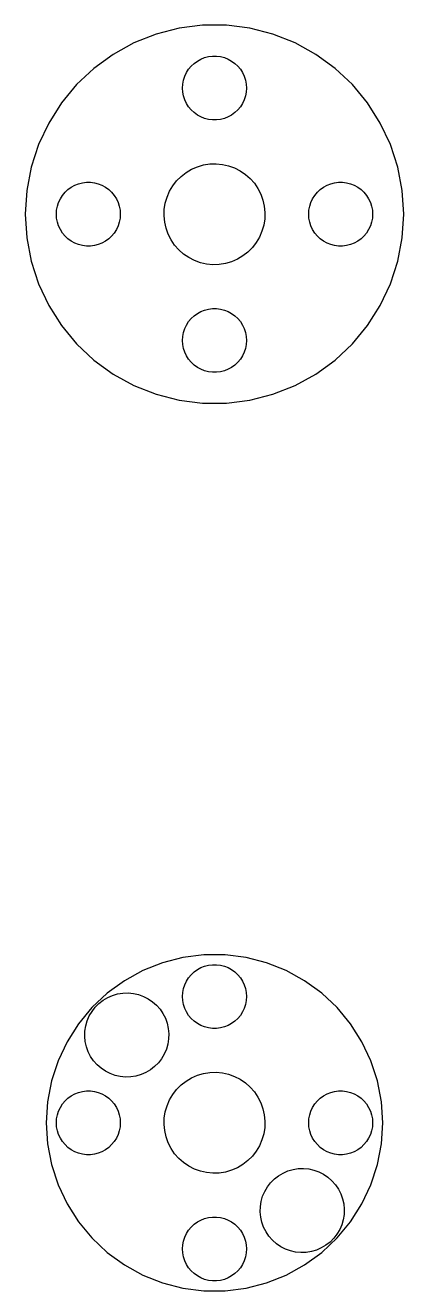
# Model space of a CAD drawing. Header units: metres. Extents: x -11 to 11, y -10 to 173.
# Drawn here: x -11.2 to 11.2, y 98 to 173.2 of the extents above; entities that cross this region are included whole.
import ezdxf

# ---------------------------------------------------------------- set-up
doc = ezdxf.new("R2010")
doc.units = ezdxf.units.M

msp = doc.modelspace()

# ---------------------------------------------------------------- linework, layer by layer
for p, q in [((-2.10803, 173.051), (-3.47644, 172.699)), ((-0.70639, 173.228), (-2.10803, 173.051)), ((0.70639, 173.228), (-0.70639, 173.228)), ((2.10803, 173.051), (0.70639, 173.228)), ((3.47644, 172.699), (2.10803, 173.051)), ((-3.47644, 172.699), (-4.79001, 172.179)), ((4.79001, 172.179), (3.47644, 172.699)), ((-6.02805, 171.499), (-7.17101, 170.668)), ((-4.79001, 172.179), (-6.02805, 171.499)), ((6.02805, 171.499), (4.79001, 172.179)), ((7.17101, 170.668), (6.02805, 171.499)), ((-1.53712, 170.617), (-1.38504, 170.801)), ((-1.38504, 170.801), (-1.21111, 170.964)), ((-1.21111, 170.964), (-1.01807, 171.104)), ((-1.01807, 171.104), (-0.808975, 171.219)), ((-0.808975, 171.219), (-0.587128, 171.307)), ((-0.587128, 171.307), (-0.356018, 171.366)), ((-0.356018, 171.366), (-0.119293, 171.396)), ((-0.119293, 171.396), (0.119293, 171.396)), ((0.119293, 171.396), (0.356018, 171.366)), ((0.356018, 171.366), (0.587128, 171.307)), ((0.587128, 171.307), (0.808975, 171.219)), ((0.808975, 171.219), (1.01807, 171.104)), ((1.01807, 171.104), (1.21111, 170.964)), ((1.21111, 170.964), (1.38504, 170.801)), ((1.38504, 170.801), (1.53712, 170.617)), ((-7.17101, 170.668), (-8.20088, 169.701)), ((-1.88501, 169.738), (-1.8403, 169.973)), ((-1.8403, 169.973), (-1.76657, 170.199)), ((-1.76657, 170.199), (-1.66498, 170.415)), ((-1.66498, 170.415), (-1.53712, 170.617)), ((1.53712, 170.617), (1.66498, 170.415)), ((1.66498, 170.415), (1.76657, 170.199)), ((1.76657, 170.199), (1.8403, 169.973)), ((1.8403, 169.973), (1.88501, 169.738)), ((8.20088, 169.701), (7.17101, 170.668)), ((-8.20088, 169.701), (-9.10144, 168.613)), ((-1.89999, 169.5), (-1.88501, 169.738)), ((-1.88501, 169.262), (-1.89999, 169.5)), ((-1.8403, 169.027), (-1.88501, 169.262)), ((1.88501, 169.262), (1.8403, 169.027)), ((1.88501, 169.738), (1.89999, 169.5)), ((1.89999, 169.5), (1.88501, 169.262)), ((9.10144, 168.613), (8.20088, 169.701)), ((-9.10144, 168.613), (-9.85844, 167.42)), ((-1.76657, 168.801), (-1.8403, 169.027)), ((-1.66498, 168.585), (-1.76657, 168.801)), ((-1.53712, 168.383), (-1.66498, 168.585)), ((1.66498, 168.585), (1.53712, 168.383)), ((1.76657, 168.801), (1.66498, 168.585)), ((1.8403, 169.027), (1.76657, 168.801)), ((9.85844, 167.42), (9.10144, 168.613)), ((-1.38504, 168.199), (-1.53712, 168.383)), ((-1.21111, 168.036), (-1.38504, 168.199)), ((-1.01807, 167.896), (-1.21111, 168.036)), ((-0.808975, 167.781), (-1.01807, 167.896)), ((-0.587128, 167.693), (-0.808975, 167.781)), ((0.808975, 167.781), (0.587128, 167.693)), ((1.01807, 167.896), (0.808975, 167.781)), ((1.21111, 168.036), (1.01807, 167.896)), ((1.38504, 168.199), (1.21111, 168.036)), ((1.53712, 168.383), (1.38504, 168.199)), ((-9.85844, 167.42), (-10.46, 166.141)), ((-0.356018, 167.634), (-0.587128, 167.693)), ((-0.119293, 167.604), (-0.356018, 167.634)), ((0.119293, 167.604), (-0.119293, 167.604)), ((0.356018, 167.634), (0.119293, 167.604)), ((0.587128, 167.693), (0.356018, 167.634)), ((10.46, 166.141), (9.85844, 167.42)), ((-10.46, 166.141), (-10.8965, 164.798)), ((10.8965, 164.798), (10.46, 166.141)), ((-10.8965, 164.798), (-11.1613, 163.41)), ((-1.36197, 164.673), (-1.0162, 164.823)), ((-1.0162, 164.823), (-0.654419, 164.928)), ((-0.654419, 164.928), (-0.282318, 164.987)), ((-0.282318, 164.987), (0.094223, 164.999)), ((0.094223, 164.999), (0.469299, 164.963)), ((0.469299, 164.963), (0.83696, 164.881)), ((0.83696, 164.881), (1.19144, 164.753)), ((1.19144, 164.753), (1.52711, 164.582)), ((11.1613, 163.41), (10.8965, 164.798)), ((-2.48123, 163.686), (-2.25032, 163.984)), ((-2.25032, 163.984), (-1.98393, 164.25)), ((-1.98393, 164.25), (-1.68625, 164.481)), ((-1.68625, 164.481), (-1.36197, 164.673)), ((1.52711, 164.582), (1.83871, 164.37)), ((1.83871, 164.37), (2.12131, 164.121)), ((2.12131, 164.121), (2.37045, 163.839)), ((-11.1613, 163.41), (-11.25, 162)), ((-9.03712, 163.117), (-8.88504, 163.301)), ((-8.88504, 163.301), (-8.71111, 163.464)), ((-8.71111, 163.464), (-8.51807, 163.604)), ((-8.51807, 163.604), (-8.30898, 163.719)), ((-8.30898, 163.719), (-8.08713, 163.807)), ((-8.08713, 163.807), (-7.85602, 163.866)), ((-7.85602, 163.866), (-7.61929, 163.896)), ((-7.61929, 163.896), (-7.38069, 163.896)), ((-7.38069, 163.896), (-7.14397, 163.866)), ((-7.14397, 163.866), (-6.91286, 163.807)), ((-6.91286, 163.807), (-6.69101, 163.719)), ((-6.69101, 163.719), (-6.48192, 163.604)), ((-6.48192, 163.604), (-6.28888, 163.464)), ((-6.28888, 163.464), (-6.11494, 163.301)), ((-6.11494, 163.301), (-5.96286, 163.117)), ((-2.82263, 163.016), (-2.673, 163.362)), ((-2.673, 163.362), (-2.48123, 163.686)), ((2.37045, 163.839), (2.58221, 163.527)), ((2.58221, 163.527), (2.75325, 163.191)), ((5.96286, 163.117), (6.11494, 163.301)), ((6.11494, 163.301), (6.28888, 163.464)), ((6.28888, 163.464), (6.48192, 163.604)), ((6.48192, 163.604), (6.69101, 163.719)), ((6.69101, 163.719), (6.91286, 163.807)), ((6.91286, 163.807), (7.14397, 163.866)), ((7.14397, 163.866), (7.38069, 163.896)), ((7.38069, 163.896), (7.61929, 163.896)), ((7.61929, 163.896), (7.85602, 163.866)), ((7.85602, 163.866), (8.08713, 163.807)), ((8.08713, 163.807), (8.30898, 163.719)), ((8.30898, 163.719), (8.51807, 163.604)), ((8.51807, 163.604), (8.71111, 163.464)), ((8.71111, 163.464), (8.88504, 163.301)), ((8.88504, 163.301), (9.03712, 163.117)), ((11.25, 162), (11.1613, 163.41)), ((-9.38501, 162.238), (-9.3403, 162.473)), ((-9.3403, 162.473), (-9.26657, 162.699)), ((-9.26657, 162.699), (-9.16498, 162.915)), ((-9.16498, 162.915), (-9.03712, 163.117)), ((-5.96286, 163.117), (-5.83501, 162.915)), ((-5.83501, 162.915), (-5.73341, 162.699)), ((-5.73341, 162.699), (-5.65968, 162.473)), ((-5.65968, 162.473), (-5.61497, 162.238)), ((-2.98668, 162.282), (-2.92773, 162.654)), ((-2.92773, 162.654), (-2.82263, 163.016)), ((2.75325, 163.191), (2.88087, 162.837)), ((2.88087, 162.837), (2.96306, 162.469)), ((2.96306, 162.469), (2.9985, 162.094)), ((5.61497, 162.238), (5.65968, 162.473)), ((5.65968, 162.473), (5.73341, 162.699)), ((5.73341, 162.699), (5.83501, 162.915)), ((5.83501, 162.915), (5.96286, 163.117)), ((9.03712, 163.117), (9.16498, 162.915)), ((9.16498, 162.915), (9.26657, 162.699)), ((9.26657, 162.699), (9.3403, 162.473)), ((9.3403, 162.473), (9.38501, 162.238)), ((-11.25, 162), (-11.1613, 160.59)), ((-9.39999, 162), (-9.38501, 162.238)), ((-9.38501, 161.762), (-9.39999, 162)), ((-9.3403, 161.527), (-9.38501, 161.762)), ((-5.61497, 161.762), (-5.65968, 161.527)), ((-5.61497, 162.238), (-5.59999, 162)), ((-5.59999, 162), (-5.61497, 161.762)), ((-2.9985, 161.906), (-2.98668, 162.282)), ((-2.96306, 161.531), (-2.9985, 161.906)), ((2.98668, 161.718), (2.92773, 161.346)), ((2.9985, 162.094), (2.98668, 161.718)), ((5.59999, 162), (5.61497, 162.238)), ((5.61497, 161.762), (5.59999, 162)), ((5.65968, 161.527), (5.61497, 161.762)), ((9.38501, 161.762), (9.3403, 161.527)), ((9.38501, 162.238), (9.39999, 162)), ((9.39999, 162), (9.38501, 161.762)), ((11.1613, 160.59), (11.25, 162)), ((-9.26657, 161.301), (-9.3403, 161.527)), ((-9.16498, 161.085), (-9.26657, 161.301)), ((-9.03712, 160.883), (-9.16498, 161.085)), ((-5.83501, 161.085), (-5.96286, 160.883)), ((-5.73341, 161.301), (-5.83501, 161.085)), ((-5.65968, 161.527), (-5.73341, 161.301)), ((-2.88087, 161.163), (-2.96306, 161.531)), ((-2.75325, 160.809), (-2.88087, 161.163)), ((2.82263, 160.984), (2.673, 160.638)), ((2.92773, 161.346), (2.82263, 160.984)), ((5.73341, 161.301), (5.65968, 161.527)), ((5.83501, 161.085), (5.73341, 161.301)), ((5.96286, 160.883), (5.83501, 161.085)), ((9.16498, 161.085), (9.03712, 160.883)), ((9.26657, 161.301), (9.16498, 161.085)), ((9.3403, 161.527), (9.26657, 161.301)), ((-11.1613, 160.59), (-10.8965, 159.202)), ((-8.88504, 160.699), (-9.03712, 160.883)), ((-8.71111, 160.536), (-8.88504, 160.699)), ((-8.51807, 160.396), (-8.71111, 160.536)), ((-8.30898, 160.281), (-8.51807, 160.396)), ((-8.08713, 160.193), (-8.30898, 160.281)), ((-6.69101, 160.281), (-6.91286, 160.193)), ((-6.48192, 160.396), (-6.69101, 160.281)), ((-6.28888, 160.536), (-6.48192, 160.396)), ((-6.11494, 160.699), (-6.28888, 160.536)), ((-5.96286, 160.883), (-6.11494, 160.699)), ((-2.58221, 160.473), (-2.75325, 160.809)), ((-2.37045, 160.161), (-2.58221, 160.473)), ((2.48123, 160.314), (2.25032, 160.016)), ((2.673, 160.638), (2.48123, 160.314)), ((6.11494, 160.699), (5.96286, 160.883)), ((6.28888, 160.536), (6.11494, 160.699)), ((6.48192, 160.396), (6.28888, 160.536)), ((6.69101, 160.281), (6.48192, 160.396)), ((6.91286, 160.193), (6.69101, 160.281)), ((8.30898, 160.281), (8.08713, 160.193)), ((8.51807, 160.396), (8.30898, 160.281)), ((8.71111, 160.536), (8.51807, 160.396)), ((8.88504, 160.699), (8.71111, 160.536)), ((9.03712, 160.883), (8.88504, 160.699)), ((10.8965, 159.202), (11.1613, 160.59)), ((-7.85602, 160.134), (-8.08713, 160.193)), ((-7.61929, 160.104), (-7.85602, 160.134)), ((-7.38069, 160.104), (-7.61929, 160.104)), ((-7.14397, 160.134), (-7.38069, 160.104)), ((-6.91286, 160.193), (-7.14397, 160.134)), ((-2.12131, 159.879), (-2.37045, 160.161)), ((-1.83871, 159.63), (-2.12131, 159.879)), ((-1.52711, 159.418), (-1.83871, 159.63)), ((1.68625, 159.519), (1.36197, 159.327)), ((1.98393, 159.75), (1.68625, 159.519)), ((2.25032, 160.016), (1.98393, 159.75)), ((7.14397, 160.134), (6.91286, 160.193)), ((7.38069, 160.104), (7.14397, 160.134)), ((7.61929, 160.104), (7.38069, 160.104)), ((7.85602, 160.134), (7.61929, 160.104)), ((8.08713, 160.193), (7.85602, 160.134)), ((-10.8965, 159.202), (-10.46, 157.859)), ((-1.19144, 159.247), (-1.52711, 159.418)), ((-0.83696, 159.119), (-1.19144, 159.247)), ((-0.469299, 159.037), (-0.83696, 159.119)), ((-0.094223, 159.001), (-0.469299, 159.037)), ((0.282318, 159.013), (-0.094223, 159.001)), ((0.654419, 159.072), (0.282318, 159.013)), ((1.0162, 159.177), (0.654419, 159.072)), ((1.36197, 159.327), (1.0162, 159.177)), ((10.46, 157.859), (10.8965, 159.202)), ((-10.46, 157.859), (-9.85844, 156.58)), ((9.85844, 156.58), (10.46, 157.859)), ((-9.85844, 156.58), (-9.10144, 155.387)), ((9.10144, 155.387), (9.85844, 156.58)), ((-1.53712, 155.617), (-1.38504, 155.801)), ((-1.38504, 155.801), (-1.21111, 155.964)), ((-1.21111, 155.964), (-1.01807, 156.104)), ((-1.01807, 156.104), (-0.808975, 156.219)), ((-0.808975, 156.219), (-0.587128, 156.307)), ((-0.587128, 156.307), (-0.356018, 156.366)), ((-0.356018, 156.366), (-0.119293, 156.396)), ((-0.119293, 156.396), (0.119293, 156.396)), ((0.119293, 156.396), (0.356018, 156.366)), ((0.356018, 156.366), (0.587128, 156.307)), ((0.587128, 156.307), (0.808975, 156.219)), ((0.808975, 156.219), (1.01807, 156.104)), ((1.01807, 156.104), (1.21111, 155.964)), ((1.21111, 155.964), (1.38504, 155.801)), ((1.38504, 155.801), (1.53712, 155.617)), ((-9.10144, 155.387), (-8.20088, 154.299)), ((-1.88501, 154.738), (-1.8403, 154.973)), ((-1.8403, 154.973), (-1.76657, 155.199)), ((-1.76657, 155.199), (-1.66498, 155.415)), ((-1.66498, 155.415), (-1.53712, 155.617)), ((1.53712, 155.617), (1.66498, 155.415)), ((1.66498, 155.415), (1.76657, 155.199)), ((1.76657, 155.199), (1.8403, 154.973)), ((1.8403, 154.973), (1.88501, 154.738)), ((8.20088, 154.299), (9.10144, 155.387)), ((-8.20088, 154.299), (-7.17101, 153.332)), ((-1.89999, 154.5), (-1.88501, 154.738)), ((-1.88501, 154.262), (-1.89999, 154.5)), ((-1.8403, 154.027), (-1.88501, 154.262)), ((1.88501, 154.262), (1.8403, 154.027)), ((1.88501, 154.738), (1.89999, 154.5)), ((1.89999, 154.5), (1.88501, 154.262)), ((7.17101, 153.332), (8.20088, 154.299)), ((-1.76657, 153.801), (-1.8403, 154.027)), ((-1.66498, 153.585), (-1.76657, 153.801)), ((-1.53712, 153.383), (-1.66498, 153.585)), ((1.66498, 153.585), (1.53712, 153.383)), ((1.76657, 153.801), (1.66498, 153.585)), ((1.8403, 154.027), (1.76657, 153.801)), ((-7.17101, 153.332), (-6.02805, 152.501)), ((-1.38504, 153.199), (-1.53712, 153.383)), ((-1.21111, 153.036), (-1.38504, 153.199)), ((-1.01807, 152.896), (-1.21111, 153.036)), ((-0.808975, 152.781), (-1.01807, 152.896)), ((-0.587128, 152.693), (-0.808975, 152.781)), ((-0.356018, 152.634), (-0.587128, 152.693)), ((0.587128, 152.693), (0.356018, 152.634)), ((0.808975, 152.781), (0.587128, 152.693)), ((1.01807, 152.896), (0.808975, 152.781)), ((1.21111, 153.036), (1.01807, 152.896)), ((1.38504, 153.199), (1.21111, 153.036)), ((1.53712, 153.383), (1.38504, 153.199)), ((6.02805, 152.501), (7.17101, 153.332)), ((-6.02805, 152.501), (-4.79001, 151.821)), ((-0.119293, 152.604), (-0.356018, 152.634)), ((0.119293, 152.604), (-0.119293, 152.604)), ((0.356018, 152.634), (0.119293, 152.604)), ((4.79001, 151.821), (6.02805, 152.501)), ((-4.79001, 151.821), (-3.47644, 151.301)), ((-3.47644, 151.301), (-2.10803, 150.949)), ((2.10803, 150.949), (3.47644, 151.301)), ((3.47644, 151.301), (4.79001, 151.821)), ((-2.10803, 150.949), (-0.70639, 150.772)), ((-0.70639, 150.772), (0.70639, 150.772)), ((0.70639, 150.772), (2.10803, 150.949)), ((-3.09016, 117.511), (-4.25778, 117.048)), ((-1.87381, 117.823), (-3.09016, 117.511)), ((-0.627899, 117.98), (-1.87381, 117.823)), ((0.627899, 117.98), (-0.627899, 117.98)), ((-0.587128, 117.307), (-0.356018, 117.366)), ((-0.356018, 117.366), (-0.119293, 117.396)), ((-0.119293, 117.396), (0.119293, 117.396)), ((0.119293, 117.396), (0.356018, 117.366)), ((0.356018, 117.366), (0.587128, 117.307)), ((1.87381, 117.823), (0.627899, 117.98)), ((3.09016, 117.511), (1.87381, 117.823)), ((4.25778, 117.048), (3.09016, 117.511)), ((-4.25778, 117.048), (-5.35826, 116.443)), ((-1.66498, 116.415), (-1.53712, 116.617)), ((-1.53712, 116.617), (-1.38504, 116.801)), ((-1.38504, 116.801), (-1.21111, 116.964)), ((-1.21111, 116.964), (-1.01807, 117.104)), ((-1.01807, 117.104), (-0.808975, 117.219)), ((-0.808975, 117.219), (-0.587128, 117.307)), ((0.587128, 117.307), (0.808975, 117.219)), ((0.808975, 117.219), (1.01807, 117.104)), ((1.01807, 117.104), (1.21111, 116.964)), ((1.21111, 116.964), (1.38504, 116.801)), ((1.38504, 116.801), (1.53712, 116.617)), ((1.53712, 116.617), (1.66498, 116.415)), ((5.35826, 116.443), (4.25778, 117.048)), ((-5.35826, 116.443), (-6.37424, 115.705)), ((-1.88501, 115.738), (-1.8403, 115.973)), ((-1.8403, 115.973), (-1.76657, 116.199)), ((-1.76657, 116.199), (-1.66498, 116.415)), ((1.66498, 116.415), (1.76657, 116.199)), ((1.76657, 116.199), (1.8403, 115.973)), ((1.8403, 115.973), (1.88501, 115.738)), ((6.37424, 115.705), (5.35826, 116.443)), ((-6.37424, 115.705), (-7.28967, 114.845)), ((-7.09018, 114.868), (-6.86818, 115.09)), ((-6.86818, 115.09), (-6.62012, 115.283)), ((-6.62012, 115.283), (-6.34988, 115.442)), ((-6.34988, 115.442), (-6.06175, 115.567)), ((-6.06175, 115.567), (-5.76027, 115.655)), ((-5.76027, 115.655), (-5.45018, 115.704)), ((-5.45018, 115.704), (-5.13638, 115.714)), ((-5.13638, 115.714), (-4.82382, 115.684)), ((-4.82382, 115.684), (-4.51743, 115.616)), ((-4.51743, 115.616), (-4.22203, 115.509)), ((-4.22203, 115.509), (-3.94231, 115.367)), ((-3.94231, 115.367), (-3.68263, 115.19)), ((-3.68263, 115.19), (-3.44714, 114.983)), ((-1.89999, 115.5), (-1.88501, 115.738)), ((-1.88501, 115.262), (-1.89999, 115.5)), ((-1.8403, 115.027), (-1.88501, 115.262)), ((1.88501, 115.262), (1.8403, 115.027)), ((1.88501, 115.738), (1.89999, 115.5)), ((1.89999, 115.5), (1.88501, 115.262)), ((7.28967, 114.845), (6.37424, 115.705)), ((-7.28967, 114.845), (-8.09016, 113.878)), ((-7.56711, 114.062), (-7.44241, 114.35)), ((-7.44241, 114.35), (-7.28261, 114.62)), ((-7.28261, 114.62), (-7.09018, 114.868)), ((-3.44714, 114.983), (-3.23952, 114.747)), ((-3.23952, 114.747), (-3.06305, 114.488)), ((-3.06305, 114.488), (-2.92052, 114.208)), ((-1.76657, 114.801), (-1.8403, 115.027)), ((-1.66498, 114.585), (-1.76657, 114.801)), ((-1.53712, 114.383), (-1.66498, 114.585)), ((-1.38504, 114.199), (-1.53712, 114.383)), ((1.53712, 114.383), (1.38504, 114.199)), ((1.66498, 114.585), (1.53712, 114.383)), ((1.76657, 114.801), (1.66498, 114.585)), ((1.8403, 115.027), (1.76657, 114.801)), ((8.09016, 113.878), (7.28967, 114.845)), ((-8.09016, 113.878), (-8.76306, 112.818)), ((-7.70381, 113.45), (-7.65469, 113.76)), ((-7.65469, 113.76), (-7.56711, 114.062)), ((-2.92052, 114.208), (-2.81418, 113.912)), ((-2.81418, 113.912), (-2.74568, 113.606)), ((-2.74568, 113.606), (-2.71614, 113.293)), ((-1.21111, 114.036), (-1.38504, 114.199)), ((-1.01807, 113.896), (-1.21111, 114.036)), ((-0.808975, 113.781), (-1.01807, 113.896)), ((-0.587128, 113.693), (-0.808975, 113.781)), ((-0.356018, 113.634), (-0.587128, 113.693)), ((-0.119293, 113.604), (-0.356018, 113.634)), ((0.119293, 113.604), (-0.119293, 113.604)), ((0.356018, 113.634), (0.119293, 113.604)), ((0.587128, 113.693), (0.356018, 113.634)), ((0.808975, 113.781), (0.587128, 113.693)), ((1.01807, 113.896), (0.808975, 113.781)), ((1.21111, 114.036), (1.01807, 113.896)), ((1.38504, 114.199), (1.21111, 114.036)), ((8.76306, 112.818), (8.09016, 113.878)), ((-8.76306, 112.818), (-9.29776, 111.681)), ((-7.71367, 113.136), (-7.70381, 113.45)), ((-7.68413, 112.824), (-7.71367, 113.136)), ((-7.61565, 112.517), (-7.68413, 112.824)), ((-2.726, 112.98), (-2.77512, 112.67)), ((-2.71614, 113.293), (-2.726, 112.98)), ((9.29776, 111.681), (8.76306, 112.818)), ((-7.50929, 112.222), (-7.61565, 112.517)), ((-7.36676, 111.942), (-7.50929, 112.222)), ((-2.9874, 112.08), (-3.1472, 111.81)), ((-2.8627, 112.368), (-2.9874, 112.08)), ((-2.77512, 112.67), (-2.8627, 112.368)), ((-9.29776, 111.681), (-9.68582, 110.487)), ((-7.19029, 111.683), (-7.36676, 111.942)), ((-6.98267, 111.447), (-7.19029, 111.683)), ((-6.74718, 111.24), (-6.98267, 111.447)), ((-3.56163, 111.34), (-3.80969, 111.147)), ((-3.33963, 111.562), (-3.56163, 111.34)), ((-3.1472, 111.81), (-3.33963, 111.562)), ((9.68582, 110.487), (9.29776, 111.681)), ((-6.4875, 111.063), (-6.74718, 111.24)), ((-6.20778, 110.921), (-6.4875, 111.063)), ((-5.91238, 110.814), (-6.20778, 110.921)), ((-5.60599, 110.746), (-5.91238, 110.814)), ((-5.29343, 110.716), (-5.60599, 110.746)), ((-4.97963, 110.726), (-5.29343, 110.716)), ((-4.66954, 110.775), (-4.97963, 110.726)), ((-4.36806, 110.863), (-4.66954, 110.775)), ((-4.07993, 110.987), (-4.36806, 110.863)), ((-3.80969, 111.147), (-4.07993, 110.987)), ((-1.68625, 110.481), (-1.36197, 110.673)), ((-1.36197, 110.673), (-1.0162, 110.823)), ((-1.0162, 110.823), (-0.654419, 110.928)), ((-0.654419, 110.928), (-0.282318, 110.987)), ((-0.282318, 110.987), (0.094223, 110.999)), ((0.094223, 110.999), (0.469299, 110.963)), ((0.469299, 110.963), (0.83696, 110.881)), ((0.83696, 110.881), (1.19144, 110.753)), ((1.19144, 110.753), (1.52711, 110.582)), ((1.52711, 110.582), (1.83871, 110.37)), ((-9.68582, 110.487), (-9.92114, 109.253)), ((-8.30898, 109.719), (-8.08713, 109.807)), ((-8.08713, 109.807), (-7.85602, 109.866)), ((-7.85602, 109.866), (-7.61929, 109.896)), ((-7.61929, 109.896), (-7.38069, 109.896)), ((-7.38069, 109.896), (-7.14397, 109.866)), ((-7.14397, 109.866), (-6.91286, 109.807)), ((-6.91286, 109.807), (-6.69101, 109.719)), ((-2.48123, 109.686), (-2.25032, 109.984)), ((-2.25032, 109.984), (-1.98393, 110.25)), ((-1.98393, 110.25), (-1.68625, 110.481)), ((1.83871, 110.37), (2.12131, 110.121)), ((2.12131, 110.121), (2.37045, 109.839)), ((2.37045, 109.839), (2.58221, 109.527)), ((6.69101, 109.719), (6.91286, 109.807)), ((6.91286, 109.807), (7.14397, 109.866)), ((7.14397, 109.866), (7.38069, 109.896)), ((7.38069, 109.896), (7.61929, 109.896)), ((7.61929, 109.896), (7.85602, 109.866)), ((7.85602, 109.866), (8.08713, 109.807)), ((8.08713, 109.807), (8.30898, 109.719)), ((9.92114, 109.253), (9.68582, 110.487)), ((-9.92114, 109.253), (-10, 108)), ((-9.16498, 108.915), (-9.03712, 109.117)), ((-9.03712, 109.117), (-8.88504, 109.301)), ((-8.88504, 109.301), (-8.71111, 109.464)), ((-8.71111, 109.464), (-8.51807, 109.604)), ((-8.51807, 109.604), (-8.30898, 109.719)), ((-6.69101, 109.719), (-6.48192, 109.604)), ((-6.48192, 109.604), (-6.28888, 109.464)), ((-6.28888, 109.464), (-6.11494, 109.301)), ((-6.11494, 109.301), (-5.96286, 109.117)), ((-5.96286, 109.117), (-5.83501, 108.915)), ((-2.82263, 109.016), (-2.673, 109.362)), ((-2.673, 109.362), (-2.48123, 109.686)), ((2.58221, 109.527), (2.75325, 109.191)), ((2.75325, 109.191), (2.88087, 108.837)), ((5.83501, 108.915), (5.96286, 109.117)), ((5.96286, 109.117), (6.11494, 109.301)), ((6.11494, 109.301), (6.28888, 109.464)), ((6.28888, 109.464), (6.48192, 109.604)), ((6.48192, 109.604), (6.69101, 109.719)), ((8.30898, 109.719), (8.51807, 109.604)), ((8.51807, 109.604), (8.71111, 109.464)), ((8.71111, 109.464), (8.88504, 109.301)), ((8.88504, 109.301), (9.03712, 109.117)), ((9.03712, 109.117), (9.16498, 108.915)), ((10, 108), (9.92114, 109.253)), ((-9.38501, 108.238), (-9.3403, 108.473)), ((-9.3403, 108.473), (-9.26657, 108.699)), ((-9.26657, 108.699), (-9.16498, 108.915)), ((-5.83501, 108.915), (-5.73341, 108.699)), ((-5.73341, 108.699), (-5.65968, 108.473)), ((-5.65968, 108.473), (-5.61497, 108.238)), ((-2.98668, 108.282), (-2.92773, 108.654)), ((-2.92773, 108.654), (-2.82263, 109.016)), ((2.88087, 108.837), (2.96306, 108.469)), ((2.96306, 108.469), (2.9985, 108.094)), ((5.61497, 108.238), (5.65968, 108.473)), ((5.65968, 108.473), (5.73341, 108.699)), ((5.73341, 108.699), (5.83501, 108.915)), ((9.16498, 108.915), (9.26657, 108.699)), ((9.26657, 108.699), (9.3403, 108.473)), ((9.3403, 108.473), (9.38501, 108.238)), ((-10, 108), (-9.92114, 106.747)), ((-9.39999, 108), (-9.38501, 108.238)), ((-9.38501, 107.762), (-9.39999, 108)), ((-9.3403, 107.527), (-9.38501, 107.762)), ((-5.61497, 107.762), (-5.65968, 107.527)), ((-5.61497, 108.238), (-5.59999, 108)), ((-5.59999, 108), (-5.61497, 107.762)), ((-2.9985, 107.906), (-2.98668, 108.282)), ((-2.96306, 107.531), (-2.9985, 107.906)), ((2.98668, 107.718), (2.92773, 107.346)), ((2.9985, 108.094), (2.98668, 107.718)), ((5.59999, 108), (5.61497, 108.238)), ((5.61497, 107.762), (5.59999, 108)), ((5.65968, 107.527), (5.61497, 107.762)), ((9.38501, 107.762), (9.3403, 107.527)), ((9.38501, 108.238), (9.39999, 108)), ((9.39999, 108), (9.38501, 107.762)), ((9.92114, 106.747), (10, 108)), ((-9.26657, 107.301), (-9.3403, 107.527)), ((-9.16498, 107.085), (-9.26657, 107.301)), ((-9.03712, 106.883), (-9.16498, 107.085)), ((-8.88504, 106.699), (-9.03712, 106.883)), ((-5.96286, 106.883), (-6.11494, 106.699)), ((-5.83501, 107.085), (-5.96286, 106.883)), ((-5.73341, 107.301), (-5.83501, 107.085)), ((-5.65968, 107.527), (-5.73341, 107.301)), ((-2.88087, 107.163), (-2.96306, 107.531)), ((-2.75325, 106.809), (-2.88087, 107.163)), ((-2.58221, 106.473), (-2.75325, 106.809)), ((2.82263, 106.984), (2.673, 106.638)), ((2.92773, 107.346), (2.82263, 106.984)), ((5.73341, 107.301), (5.65968, 107.527)), ((5.83501, 107.085), (5.73341, 107.301)), ((5.96286, 106.883), (5.83501, 107.085)), ((6.11494, 106.699), (5.96286, 106.883)), ((9.03712, 106.883), (8.88504, 106.699)), ((9.16498, 107.085), (9.03712, 106.883)), ((9.26657, 107.301), (9.16498, 107.085)), ((9.3403, 107.527), (9.26657, 107.301)), ((-9.92114, 106.747), (-9.68582, 105.513)), ((-8.71111, 106.536), (-8.88504, 106.699)), ((-8.51807, 106.396), (-8.71111, 106.536)), ((-8.30898, 106.281), (-8.51807, 106.396)), ((-8.08713, 106.193), (-8.30898, 106.281)), ((-7.85602, 106.134), (-8.08713, 106.193)), ((-7.61929, 106.104), (-7.85602, 106.134)), ((-7.38069, 106.104), (-7.61929, 106.104)), ((-7.14397, 106.134), (-7.38069, 106.104)), ((-6.91286, 106.193), (-7.14397, 106.134)), ((-6.69101, 106.281), (-6.91286, 106.193)), ((-6.48192, 106.396), (-6.69101, 106.281)), ((-6.28888, 106.536), (-6.48192, 106.396)), ((-6.11494, 106.699), (-6.28888, 106.536)), ((-2.37045, 106.161), (-2.58221, 106.473)), ((-2.12131, 105.879), (-2.37045, 106.161)), ((2.48123, 106.314), (2.25032, 106.016)), ((2.673, 106.638), (2.48123, 106.314)), ((6.28888, 106.536), (6.11494, 106.699)), ((6.48192, 106.396), (6.28888, 106.536)), ((6.69101, 106.281), (6.48192, 106.396)), ((6.91286, 106.193), (6.69101, 106.281)), ((7.14397, 106.134), (6.91286, 106.193)), ((7.38069, 106.104), (7.14397, 106.134)), ((7.61929, 106.104), (7.38069, 106.104)), ((7.85602, 106.134), (7.61929, 106.104)), ((8.08713, 106.193), (7.85602, 106.134)), ((8.30898, 106.281), (8.08713, 106.193)), ((8.51807, 106.396), (8.30898, 106.281)), ((8.71111, 106.536), (8.51807, 106.396)), ((8.88504, 106.699), (8.71111, 106.536)), ((9.68582, 105.513), (9.92114, 106.747)), ((-9.68582, 105.513), (-9.29776, 104.319)), ((-1.83871, 105.63), (-2.12131, 105.879)), ((-1.52711, 105.418), (-1.83871, 105.63)), ((-1.19144, 105.247), (-1.52711, 105.418)), ((1.36197, 105.327), (1.0162, 105.177)), ((1.68625, 105.519), (1.36197, 105.327)), ((1.98393, 105.75), (1.68625, 105.519)), ((2.25032, 106.016), (1.98393, 105.75)), ((9.29776, 104.319), (9.68582, 105.513)), ((-0.83696, 105.119), (-1.19144, 105.247)), ((-0.469299, 105.037), (-0.83696, 105.119)), ((-0.094223, 105.001), (-0.469299, 105.037)), ((0.282318, 105.013), (-0.094223, 105.001)), ((0.654419, 105.072), (0.282318, 105.013)), ((1.0162, 105.177), (0.654419, 105.072)), ((3.33963, 104.438), (3.56163, 104.66)), ((3.56163, 104.66), (3.80969, 104.853)), ((3.80969, 104.853), (4.07993, 105.013)), ((4.07993, 105.013), (4.36806, 105.137)), ((4.36806, 105.137), (4.66954, 105.225)), ((4.66954, 105.225), (4.97963, 105.274)), ((4.97963, 105.274), (5.29343, 105.284)), ((5.29343, 105.284), (5.60599, 105.254)), ((5.60599, 105.254), (5.91238, 105.186)), ((5.91238, 105.186), (6.20778, 105.079)), ((6.20778, 105.079), (6.4875, 104.937)), ((6.4875, 104.937), (6.74718, 104.76)), ((6.74718, 104.76), (6.98267, 104.553)), ((6.98267, 104.553), (7.19029, 104.317)), ((-9.29776, 104.319), (-8.76306, 103.182)), ((2.8627, 103.632), (2.9874, 103.92)), ((2.9874, 103.92), (3.1472, 104.19)), ((3.1472, 104.19), (3.33963, 104.438)), ((7.19029, 104.317), (7.36676, 104.058)), ((7.36676, 104.058), (7.50929, 103.778)), ((8.76306, 103.182), (9.29776, 104.319)), ((-8.76306, 103.182), (-8.09016, 102.122)), ((2.726, 103.02), (2.77512, 103.33)), ((2.77512, 103.33), (2.8627, 103.632)), ((7.50929, 103.778), (7.61565, 103.483)), ((7.61565, 103.483), (7.68413, 103.176)), ((7.68413, 103.176), (7.71367, 102.864)), ((8.09016, 102.122), (8.76306, 103.182)), ((-0.808975, 102.219), (-0.587128, 102.307)), ((-0.587128, 102.307), (-0.356018, 102.366)), ((-0.356018, 102.366), (-0.119293, 102.396)), ((-0.119293, 102.396), (0.119293, 102.396)), ((0.119293, 102.396), (0.356018, 102.366)), ((0.356018, 102.366), (0.587128, 102.307)), ((0.587128, 102.307), (0.808975, 102.219)), ((2.71614, 102.707), (2.726, 103.02)), ((2.74568, 102.394), (2.71614, 102.707)), ((2.81418, 102.088), (2.74568, 102.394)), ((7.70381, 102.55), (7.65469, 102.24)), ((7.71367, 102.864), (7.70381, 102.55)), ((-8.09016, 102.122), (-7.28967, 101.155)), ((-1.66498, 101.415), (-1.53712, 101.617)), ((-1.53712, 101.617), (-1.38504, 101.801)), ((-1.38504, 101.801), (-1.21111, 101.964)), ((-1.21111, 101.964), (-1.01807, 102.104)), ((-1.01807, 102.104), (-0.808975, 102.219)), ((0.808975, 102.219), (1.01807, 102.104)), ((1.01807, 102.104), (1.21111, 101.964)), ((1.21111, 101.964), (1.38504, 101.801)), ((1.38504, 101.801), (1.53712, 101.617)), ((1.53712, 101.617), (1.66498, 101.415)), ((2.92052, 101.792), (2.81418, 102.088)), ((3.06305, 101.512), (2.92052, 101.792)), ((7.44241, 101.65), (7.28261, 101.38)), ((7.28967, 101.155), (8.09016, 102.122)), ((7.56711, 101.938), (7.44241, 101.65)), ((7.65469, 102.24), (7.56711, 101.938)), ((-7.28967, 101.155), (-6.37424, 100.295)), ((-1.88501, 100.738), (-1.8403, 100.973)), ((-1.8403, 100.973), (-1.76657, 101.199)), ((-1.76657, 101.199), (-1.66498, 101.415)), ((1.66498, 101.415), (1.76657, 101.199)), ((1.76657, 101.199), (1.8403, 100.973)), ((1.8403, 100.973), (1.88501, 100.738)), ((3.23952, 101.253), (3.06305, 101.512)), ((3.44714, 101.017), (3.23952, 101.253)), ((3.68263, 100.81), (3.44714, 101.017)), ((3.94231, 100.633), (3.68263, 100.81)), ((6.37424, 100.295), (7.28967, 101.155)), ((6.86818, 100.91), (6.62012, 100.717)), ((7.09018, 101.132), (6.86818, 100.91)), ((7.28261, 101.38), (7.09018, 101.132)), ((-6.37424, 100.295), (-5.35826, 99.5567)), ((-1.89999, 100.5), (-1.88501, 100.738)), ((-1.88501, 100.262), (-1.89999, 100.5)), ((-1.8403, 100.027), (-1.88501, 100.262)), ((1.88501, 100.262), (1.8403, 100.027)), ((1.88501, 100.738), (1.89999, 100.5)), ((1.89999, 100.5), (1.88501, 100.262)), ((4.22203, 100.491), (3.94231, 100.633)), ((4.51743, 100.384), (4.22203, 100.491)), ((4.82382, 100.316), (4.51743, 100.384)), ((5.13638, 100.286), (4.82382, 100.316)), ((5.45018, 100.296), (5.13638, 100.286)), ((5.35826, 99.5567), (6.37424, 100.295)), ((5.76027, 100.345), (5.45018, 100.296)), ((6.06175, 100.433), (5.76027, 100.345)), ((6.34988, 100.558), (6.06175, 100.433)), ((6.62012, 100.717), (6.34988, 100.558)), ((-5.35826, 99.5567), (-4.25778, 98.9517)), ((-1.76657, 99.8006), (-1.8403, 100.027)), ((-1.66498, 99.5847), (-1.76657, 99.8006)), ((-1.53712, 99.3832), (-1.66498, 99.5847)), ((-1.38504, 99.1994), (-1.53712, 99.3832)), ((1.53712, 99.3832), (1.38504, 99.1994)), ((1.66498, 99.5847), (1.53712, 99.3832)), ((1.76657, 99.8006), (1.66498, 99.5847)), ((1.8403, 100.027), (1.76657, 99.8006)), ((4.25778, 98.9517), (5.35826, 99.5567)), ((-4.25778, 98.9517), (-3.09016, 98.4894)), ((-1.21111, 99.036), (-1.38504, 99.1994)), ((-1.01807, 98.8958), (-1.21111, 99.036)), ((-0.808975, 98.7808), (-1.01807, 98.8958)), ((-0.587128, 98.693), (-0.808975, 98.7808)), ((-0.356018, 98.6337), (-0.587128, 98.693)), ((-0.119293, 98.6038), (-0.356018, 98.6337)), ((0.119293, 98.6038), (-0.119293, 98.6038)), ((0.356018, 98.6337), (0.119293, 98.6038)), ((0.587128, 98.693), (0.356018, 98.6337)), ((0.808975, 98.7808), (0.587128, 98.693)), ((1.01807, 98.8958), (0.808975, 98.7808)), ((1.21111, 99.036), (1.01807, 98.8958)), ((1.38504, 99.1994), (1.21111, 99.036)), ((3.09016, 98.4894), (4.25778, 98.9517)), ((-3.09016, 98.4894), (-1.87381, 98.1771)), ((-1.87381, 98.1771), (-0.627899, 98.0197)), ((-0.627899, 98.0197), (0.627899, 98.0197)), ((0.627899, 98.0197), (1.87381, 98.1771)), ((1.87381, 98.1771), (3.09016, 98.4894))]:
    msp.add_line(p, q)

doc.saveas('drawing.dxf')
